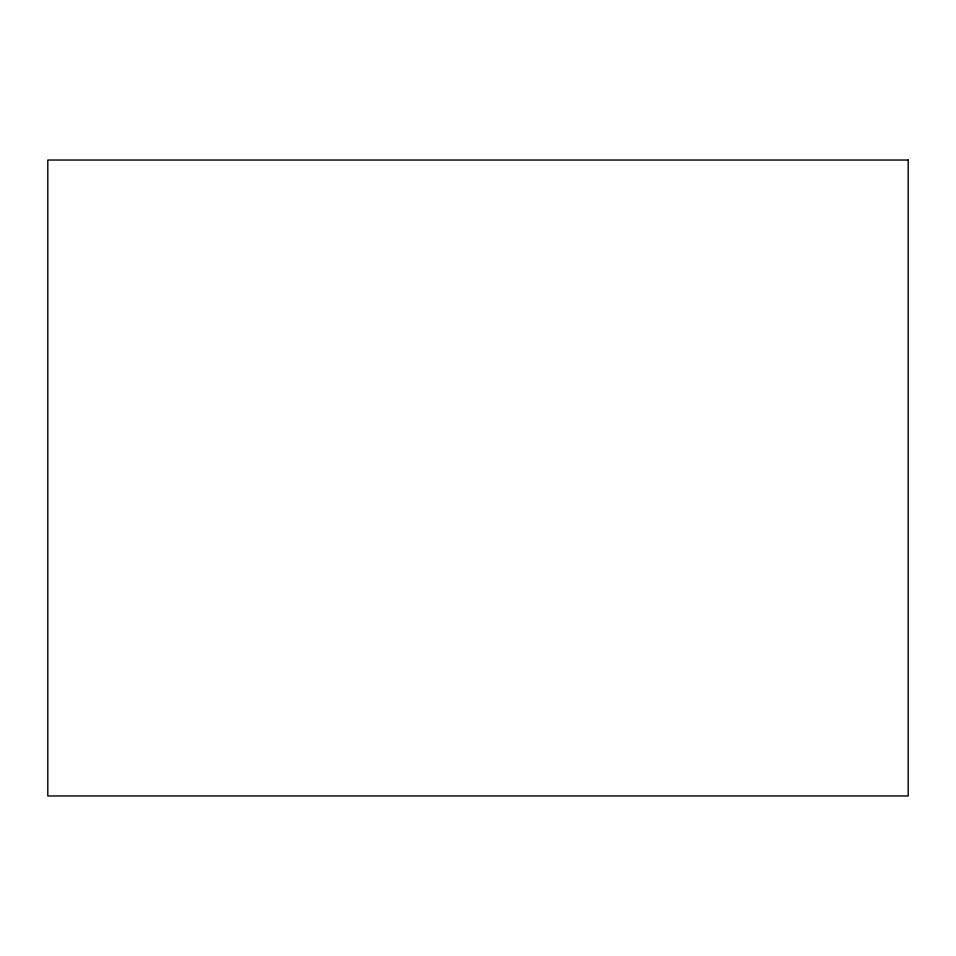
<?xml version="1.0" encoding="UTF-8"?>
<svg xmlns="http://www.w3.org/2000/svg" width="956" height="956" viewBox="0 0 956 956"><rect width="100%" height="100%" fill="white"/><g stroke="black" fill="none" stroke-linecap="round" stroke-linejoin="round"><path stroke-width="1.43" d="M908.2 160.034L47.8 160.034L47.8 795.966L908.2 795.966L908.2 160.034"/></g></svg>
